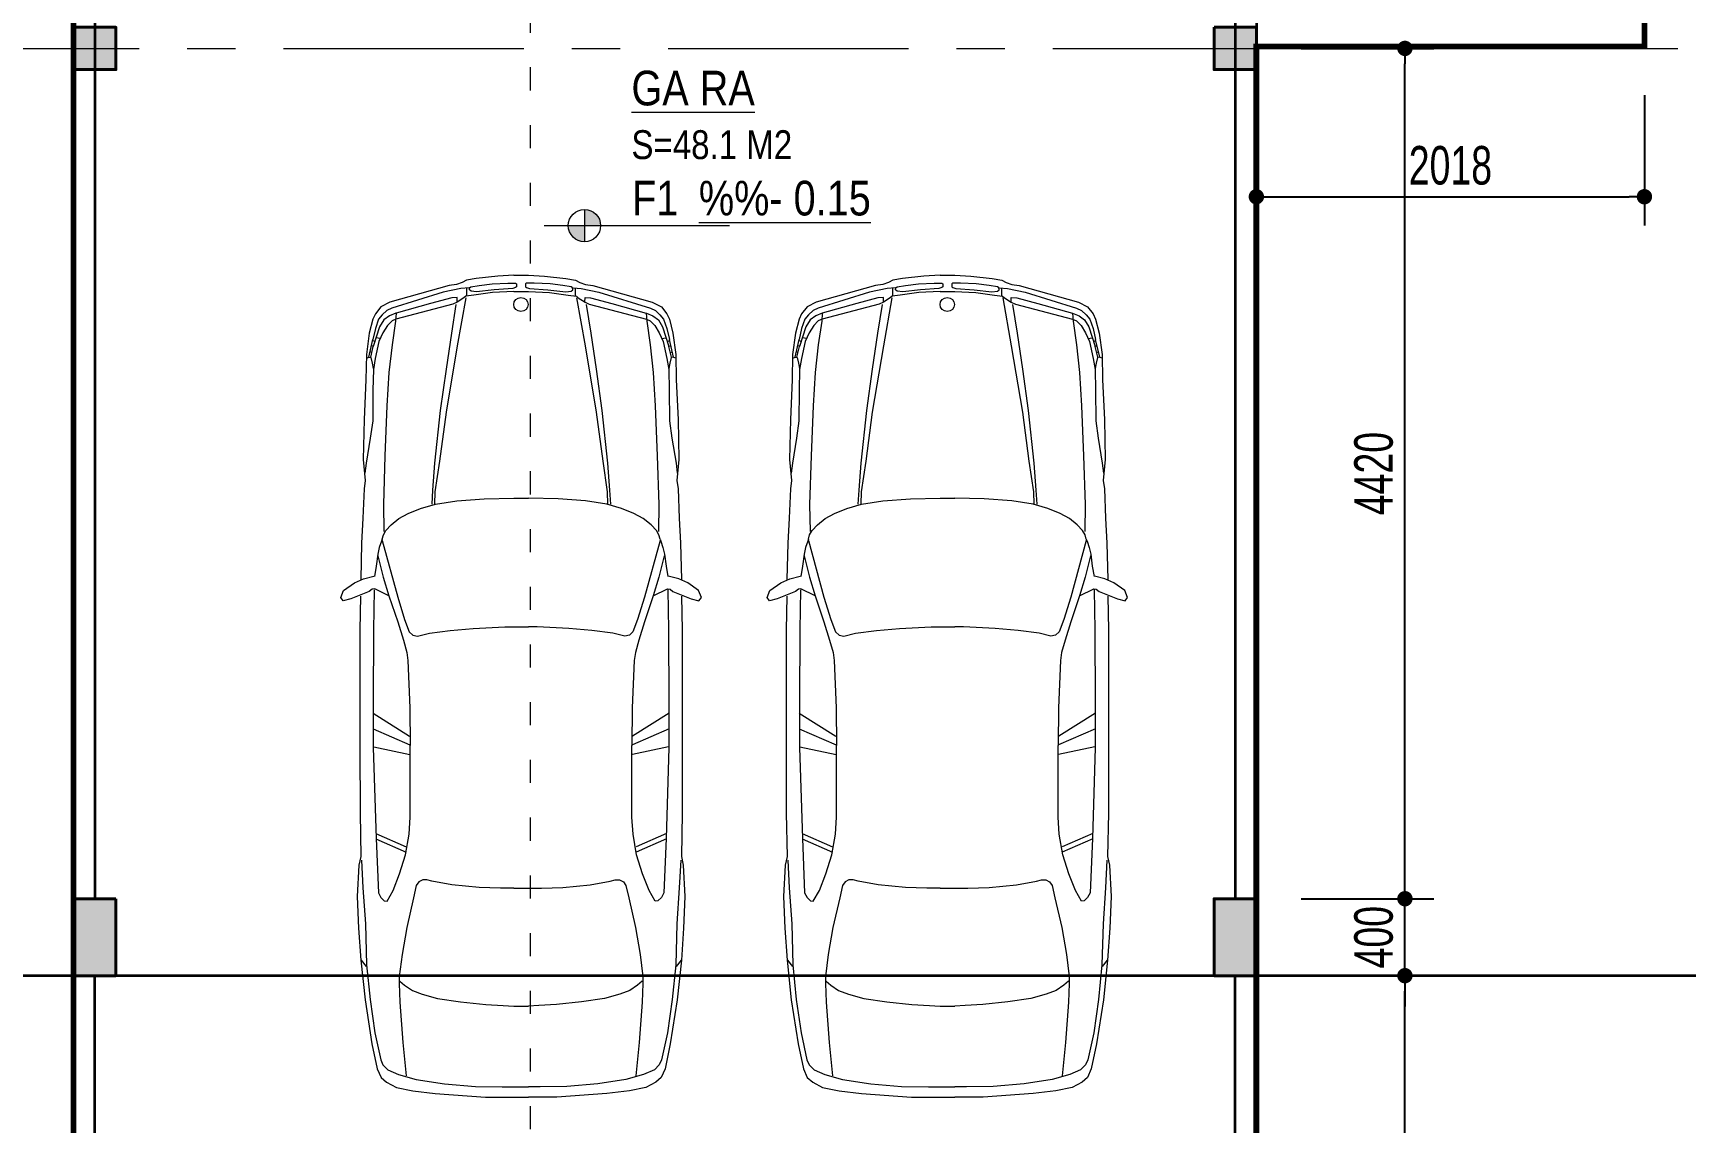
# Model space of a CAD drawing. Header units: millimetres. Extents: x 942520 to 1056220, y -189448 to -147448.
# Drawn here: x 947934 to 956529, y -178992 to -173327 of the extents above; entities that cross this region are included whole.
import ezdxf

# ---------------------------------------------------------------- set-up
doc = ezdxf.new("R2010")
doc.units = ezdxf.units.MM
doc.header["$MEASUREMENT"] = 0
doc.header["$PDMODE"] = 2
doc.header["$PDSIZE"] = 1
doc.linetypes.add('ACAD_ISO03W100', pattern=[30, 12, -18])
doc.linetypes.add('CENTER', pattern=[2, 1.25, -0.25, 0.25, -0.25])
doc.layers.get('DEFPOINTS').update_dxf_attribs({"color": 1})
for name, color, linetype, lineweight in [('DWGshare.com_1', 7, 'Continuous', 35), ('DWGshare.com_10', 126, 'Continuous', 13), ('DWGshare.com_12', 139, 'CENTER', 9), ('DWGshare.com_2', 1, 'Continuous', 40), ('DWGshare.com_3', 125, 'Continuous', 18), ('DWGshare.com_6', 122, 'Continuous', 18), ('DWGshare.com_8', 250, 'Continuous', 5)]:
    doc.layers.add(name, color=color, linetype=linetype, lineweight=lineweight)
doc.layers.add('DWGshare.com_14', color=2, linetype='Continuous')
doc.styles.add('DWGshare.com_1', font='VHARIALN.TTF')
doc.styles.add('DWGshare.com_3', font='VHARIALN.TTF', dxfattribs={"width": 0.85})
doc.dimstyles.new('DWGshare.com_1', dxfattribs={"dimscale": 100, "dimtxt": 1.8, "dimasz": 0.8, "dimexe": 1.5, "dimexo": 0, "dimgap": 0.6, "dimtad": 1, "dimdec": 0, "dimlfac": 2, "dimzin": 0, "dimdsep": 46, "dimtxsty": 'DWGshare.com_3', "dimblk": 'DWGshare.com_38', "dimcen": 0, "dimclrd": 256, "dimclre": 256, "dimclrt": 124, "dimazin": 2, "dimtfac": 0.75, "dimtdec": 0, "dimtix": 1, "dimtmove": 2, "dimatfit": 2, "dimfxl": 1, "dimtolj": 1, "dimtzin": 0, "dimarcsym": 0})

# ---------------------------------------------------------------- blocks, each defined once
blk = doc.blocks.new('DWGshare.com_18')
for p, q in [((-1810.9, 924), (-1791.7, 937.1)), ((-1800.3, 884.7), (-1810.9, 924)), ((-1755.4, 789.2), (-1800.3, 884.7)), ((-1791.7, 937.1), (-1749, 922.1)), ((-1749, 922.1), (-1702, 865.9)), ((-1702, 865.9), (-1676.4, 819.1)), ((-4521.1, 775.2), (-4673.1, 748)), ((-4252.5, 810.9), (-4521.1, 775.2)), ((-4250.4, 785), (-4453.5, 760.4)), ((-4009.7, 833.1), (-4252.5, 810.9)), ((-4037.1, 803.5), (-4250.4, 785)), ((-4009.7, 831.2), (-4047.7, 805.3)), ((-3788, 809), (-4037.1, 803.5)), ((-3813.3, 844.2), (-4009.7, 833.1)), ((-3619.1, 851.6), (-3813.3, 844.2)), ((-3566.3, 822), (-3788, 809)), ((-3429, 842.3), (-3619.1, 851.6)), ((-3397.4, 829.4), (-3566.3, 822)), ((-3376.3, 833.1), (-3429, 842.3)), ((-3110.2, 836.8), (-3376.3, 833.1)), ((-2708.5, 837.8), (-3110.2, 836.8)), ((-2324, 837.8), (-2708.5, 837.8)), ((-1990.8, 837.8), (-2324, 837.8)), ((-1783.2, 834.1), (-1990.8, 837.8)), ((-1740.5, 774.2), (-1755.4, 789.2)), ((-1738.1, 760.6), (-1740.5, 774.2)), ((-1459.2, 828.7), (-1682, 833.5)), ((-1676.4, 819.1), (-1661.4, 764.8)), ((-1306.1, 822.3), (-1459.2, 828.7)), ((-1126.2, 815.9), (-1306.1, 822.3)), ((-1076.6, 809.5), (-1126.2, 815.9)), ((-947.8, 820.1), (-1076.6, 809.5)), ((-969.6, 805.2), (-1030.4, 811.6)), ((-816.5, 783.9), (-969.6, 805.2)), ((-702.3, 815.9), (-947.8, 820.1)), ((-712, 771.1), (-816.5, 783.9)), ((-459.9, 805.9), (-702.3, 815.9)), ((-304.8, 804.1), (-459.9, 805.9)), ((-323.8, 780.2), (-358.5, 773.1)), ((-327.9, 804.1), (-321.8, 788.6)), ((-321.8, 788.6), (-323.8, 780.2)), ((-322.5, 781.4), (-256.7, 768.5)), ((-321.8, 791.6), (-213.9, 770.6)), ((-174.8, 789.2), (-304.8, 804.1)), ((-292.5, 776), (-289.1, 784.4)), ((-255.1, 769.5), (-251.7, 777.8)), ((-89.2, 770.6), (-174.8, 789.2)), ((-4755.4, 699.8), (-4787.1, 648)), ((-4725.9, 727.6), (-4755.4, 699.8)), ((-4673.1, 748), (-4725.9, 727.6)), ((-4679.4, 692.4), (-4709, 636.9)), ((-4649.9, 718.3), (-4679.4, 692.4)), ((-4618.2, 729.4), (-4649.9, 718.3)), ((-4453.5, 760.4), (-4618.2, 729.4)), ((-3646, 710.9), (-3647.9, 696.6)), ((-3647.9, 696.6), (-3582.6, 665.1)), ((-3626.6, 729), (-3646, 710.9)), ((-3597.4, 741.7), (-3626.6, 729)), ((-3264.4, 753.5), (-3597.4, 741.7)), ((-3268.1, 755.1), (-3349.7, 597.4)), ((-3235.3, 755.1), (-3317, 597.4)), ((-2708.5, 768.6), (-3264.4, 753.5)), ((-2704, 765.8), (-2751.4, 578)), ((-2430.8, 768.6), (-2708.5, 768.6)), ((-2593.7, 769.4), (-2693.2, 578)), ((-2499.6, 769.4), (-2638.6, 579.6)), ((-1988.6, 766.7), (-2430.8, 768.6)), ((-1744.7, 762.9), (-1988.6, 766.7)), ((-1443.6, 722.2), (-1789.5, 641.2)), ((-1780.7, 687), (-1738.1, 760.6)), ((-1666.3, 716.4), (-1780.7, 687)), ((-1537.3, 744.4), (-1666.3, 716.4)), ((-1599.6, 753.2), (-1662.4, 762.1)), ((-1526.1, 744.9), (-1599.6, 753.2)), ((-1485.2, 737.5), (-1526.1, 744.9)), ((-1447.6, 725.7), (-1485.2, 737.5)), ((-1434.9, 722.1), (-1447.6, 725.7)), ((-1434.9, 722.1), (-1408.1, 715.7)), ((-1408.1, 715.7), (-1381.4, 703)), ((-1223.4, 715.7), (-1388.7, 713.6)), ((-1381.4, 703), (-1347.4, 675.3)), ((-925.9, 707.2), (-1223.4, 715.7)), ((-619, 696.7), (-925.9, 707.2)), ((-524, 769.6), (-712, 771.1)), ((-415.9, 686.3), (-619, 696.7)), ((-398.1, 767.5), (-524, 769.6)), ((-329.2, 758.1), (-398.1, 767.5)), ((-358.5, 773.1), (-391.9, 768.3)), ((-225.8, 738.3), (-329.2, 758.1)), ((-135.5, 735.2), (-256.7, 768.5)), ((-173.5, 717.5), (-225.8, 738.3)), ((-225.1, 760.5), (-221.7, 768.9)), ((-147.4, 757.1), (-213.9, 770.6)), ((-208, 732.1), (-204.4, 752.9)), ((-127.2, 694.6), (-173.5, 717.5)), ((-89.2, 740.4), (-147.4, 757.1)), ((-92.8, 713.3), (-135.5, 735.2)), ((-99.9, 670.6), (-127.2, 694.6)), ((-69, 684.2), (-92.8, 713.3)), ((-55.9, 757.1), (-89.2, 770.6)), ((-61.9, 721.7), (-89.2, 740.4)), ((-36.9, 697.7), (-61.9, 721.7)), ((-14.3, 729), (-55.9, 757.1)), ((-22.7, 671.7), (-36.9, 697.7)), ((15.4, 681.1), (-14.3, 729)), ((-4787.1, 648), (-4808.2, 562.9)), ((-4709, 636.9), (-4738.5, 544.3)), ((-4512.6, 614.1), (-4717.4, 596.2)), ((-4265.2, 629.5), (-4512.6, 614.1)), ((-4151.1, 633.2), (-4265.2, 629.5)), ((-4162.4, 605.4), (-4193.9, 564.7)), ((-4138.5, 629.5), (-4162.4, 605.4)), ((-4108.9, 633.2), (-4151.1, 633.2)), ((-3973.8, 618.4), (-4108.9, 633.2)), ((-3809.1, 594.3), (-3973.8, 618.4)), ((-3582.6, 665.1), (-3480.6, 630.9)), ((-3480.6, 630.9), (-3364.2, 600.3)), ((-2051.6, 611.6), (-2126.8, 593.7)), ((-1939.5, 641.1), (-2051.6, 611.6)), ((-1926.7, 605.7), (-2001.5, 581.3)), ((-1780.7, 687), (-1939.5, 641.1)), ((-1789.5, 641.2), (-1926.7, 605.7)), ((-1347.4, 675.3), (-1308.5, 634.8)), ((-1308.5, 634.8), (-1276.9, 585.8)), ((-246, 670.6), (-415.9, 686.3)), ((-101.1, 652.9), (-246, 670.6)), ((-53.5, 649.8), (-101.1, 652.9)), ((-90.4, 650.9), (-99.9, 670.6)), ((2.3, 354.1), (-90.4, 650.9)), ((-53.5, 650.9), (-69, 684.2)), ((7, 470.7), (-53.5, 649.8)), ((74.8, 404), (-22.7, 671.7)), ((116, 373), (15.4, 681.1)), ((-4808.2, 562.9), (-4825.1, 446.2)), ((-4738.5, 544.3), (-4766, 398.1)), ((-4193.9, 564.7), (-4216.7, 513)), ((-3627.5, 559.2), (-3809.1, 594.3)), ((-3553.6, 544.3), (-3627.5, 559.2)), ((-3530.4, 531.4), (-3553.6, 544.3)), ((-3517.7, 511), (-3530.4, 531.4)), ((-3364.2, 600.3), (-3239.7, 581.6)), ((-3239.7, 581.6), (-3135.6, 575.8)), ((-3135.6, 575.8), (-2695.6, 575.7)), ((-2467.1, 577.6), (-2695.6, 575.7)), ((-2176.9, 587.9), (-2467.1, 577.6)), ((-2126.8, 593.7), (-2176.9, 587.9)), ((-2022.8, 562.6), (-2027.1, 538.2)), ((-2027.1, 538.2), (-2010, 476.5)), ((-2001.5, 581.3), (-2022.8, 562.6)), ((-1276.9, 585.8), (-1247.7, 521.8)), ((-1247.7, 521.8), (-1221, 445.1)), ((-4825.1, 446.2), (-4846.2, 185.3)), ((-4243.4, 433.3), (-4264.9, 314.2)), ((-4216.7, 513), (-4243.4, 433.3)), ((-3549.4, 359.3), (-3526.2, 462.9)), ((-3526.2, 462.9), (-3517.7, 488.8)), ((-3517.7, 488.8), (-3517.7, 511)), ((-2010, 476.5), (-1992.9, 367.9)), ((-1135.9, 460.1), (-1221, 464.3)), ((-1145.6, 447.3), (-1221, 449.4)), ((-1221, 445.1), (-1201.1, 334.3)), ((-957.5, 423.8), (-1145.6, 447.3)), ((-969.6, 449.4), (-1135.9, 460.1)), ((-648.8, 419.6), (-969.6, 449.4)), ((41.5, 360.3), (7, 470.7)), ((-4766, 398.1), (-4780.8, 237.1)), ((-3564.2, 216.7), (-3549.4, 359.3)), ((-1992.9, 367.9), (-1980.1, 248)), ((-658.5, 389.7), (-957.5, 423.8)), ((-252.6, 332.2), (-658.5, 389.7)), ((-396, 389.7), (-648.8, 419.6)), ((-174.8, 362), (-396, 389.7)), ((0.2, 338.6), (-174.8, 362)), ((15.4, 332.2), (2.3, 354.1)), ((42.7, 332.2), (41.5, 360.3)), ((98.5, 312.4), (74.8, 404)), ((123, 335.3), (116, 373)), ((-4264.9, 314.2), (-4279.4, 183.4)), ((-1201.1, 334.3), (-1189, 191.6)), ((41.5, 287.5), (-252.6, 332.2)), ((41.5, 296.8), (15.4, 332.2)), ((16.5, 331.1), (42.7, 332.2)), ((50.9, 287), (41.5, 296.8)), ((57.9, 244.8), (50.9, 287)), ((55.7, 282.2), (99.7, 282.2)), ((77, 231.7), (81, 259.8)), ((81, 259.8), (90, 268.5)), ((90, 268.5), (103, 267.7)), ((102.1, 269.7), (98.5, 312.4)), ((103, 267.7), (109, 260.6)), ((109, 260.6), (116, 216.8)), ((134.1, 305.4), (123, 335.3)), ((149.1, 282.6), (134.1, 305.4)), ((160.1, 232.6), (149.1, 282.6)), ((-4846.2, 185.3), (-4846.2, 37.6)), ((-4780.8, 237.1), (-4782.9, 98.3)), ((-4279.4, 183.4), (-4287.1, 92.7)), ((-3568.4, 105.7), (-3564.2, 216.7)), ((-1980.1, 248), (-1971.6, 83.2)), ((-1189, 191.6), (-1184.4, 37.6)), ((73, 147.4), (57.9, 244.8)), ((91, 139.5), (77, 231.7)), ((116, 216.8), (126, 150)), ((173.1, 121.1), (160.1, 232.6)), ((-4782.9, 98.3), (-4782.9, 37.6)), ((-4287.1, 92.7), (-4290, 37.6)), ((-3568.4, 37.6), (-3568.4, 105.7)), ((80, 37.7), (73, 147.4)), ((98, 43), (91, 139.5)), ((126, 150), (131, 68.4)), ((179.1, 37.7), (173.1, 121.1)), ((-4846.2, 37.6), (-4846.2, -38.6)), ((-4782.9, 37.6), (-4782.9, -38.6)), ((-4290, 37.6), (-4290, -38.6)), ((-3568.4, 37.6), (-3568.4, -38.6)), ((-1971.6, 83.2), (-1971.6, 37.6)), ((-1971.6, 37.6), (-1971.6, -38.6)), ((-1184.4, 37.6), (-1184.4, -38.6)), ((80, 37.7), (80, -38.6)), ((104, 28.3), (98, 43)), ((109, 23), (104, 28.3)), ((127, 23), (109, 23)), ((131, 28.3), (127, 23)), ((131, 68.4), (131, 28.3)), ((179.1, 37.7), (179.1, -38.6)), ((-4846.2, -186.2), (-4846.2, -38.6)), ((-4782.9, -99.2), (-4782.9, -38.6)), ((-4287.1, -93.6), (-4290, -38.6)), ((-3568.4, -38.6), (-3568.4, -106.6)), ((-1980.1, -248.9), (-1971.6, -84.2)), ((-1971.6, -84.2), (-1971.6, -38.6)), ((-1189, -192.5), (-1184.4, -38.6)), ((80, -38.6), (73, -148.3)), ((98, -43.9), (91, -140.4)), ((104, -29.2), (98, -43.9)), ((109, -23.9), (104, -29.2)), ((127, -23.9), (109, -23.9)), ((126, -151), (131, -69.3)), ((131, -29.2), (127, -23.9)), ((131, -69.3), (131, -29.2)), ((179.1, -38.6), (173.1, -122)), ((-4780.8, -238), (-4782.9, -99.2)), ((-4279.4, -184.3), (-4287.1, -93.6)), ((-3568.4, -106.6), (-3564.2, -217.7)), ((73, -148.3), (57.9, -245.8)), ((91, -140.4), (77, -232.6)), ((116, -217.7), (126, -151)), ((173.1, -122), (160.1, -233.5)), ((-4825.1, -447.2), (-4846.2, -186.2)), ((-4766, -399.1), (-4780.8, -238)), ((-4264.9, -315.1), (-4279.4, -184.3)), ((-3564.2, -217.7), (-3549.4, -360.2)), ((-1992.9, -368.8), (-1980.1, -248.9)), ((-1201.1, -335.3), (-1189, -192.5)), ((57.9, -245.8), (50.9, -287.9)), ((77, -232.6), (81, -260.7)), ((109, -261.6), (116, -217.7)), ((160.1, -233.5), (149.1, -283.5)), ((-4243.4, -434.2), (-4264.9, -315.1)), ((-1221, -446.1), (-1201.1, -335.3)), ((-252.6, -333.1), (-658.5, -390.7)), ((41.5, -288.4), (-252.6, -333.1)), ((0.2, -339.5), (-174.8, -363)), ((15.4, -333.1), (2.3, -355)), ((41.5, -297.7), (15.4, -333.1)), ((16.5, -332.1), (42.7, -333.1)), ((50.9, -287.9), (41.5, -297.7)), ((42.7, -333.1), (41.5, -361.2)), ((55.7, -283.1), (99.7, -283.1)), ((98.5, -313.3), (74.8, -405)), ((81, -260.7), (90, -269.5)), ((90, -269.5), (103, -268.6)), ((102.1, -270.6), (98.5, -313.3)), ((103, -268.6), (109, -261.6)), ((123, -336.2), (116, -373.9)), ((134.1, -306.3), (123, -336.2)), ((149.1, -283.5), (134.1, -306.3)), ((-4738.5, -545.3), (-4766, -399.1)), ((-3549.4, -360.2), (-3526.2, -463.8)), ((-2010, -477.4), (-1992.9, -368.8)), ((-957.5, -424.8), (-1145.6, -448.2)), ((-648.8, -420.5), (-969.6, -450.3)), ((-658.5, -390.7), (-957.5, -424.8)), ((-396, -390.7), (-648.8, -420.5)), ((-174.8, -363), (-396, -390.7)), ((2.3, -355), (-90.4, -651.8)), ((74.8, -405), (-22.7, -672.6)), ((41.5, -361.2), (7, -471.6)), ((116, -373.9), (15.4, -682)), ((-4808.2, -563.8), (-4825.1, -447.2)), ((-4216.7, -514), (-4243.4, -434.2)), ((-4193.9, -565.6), (-4216.7, -514)), ((-3517.7, -512), (-3530.4, -532.3)), ((-3526.2, -463.8), (-3517.7, -489.7)), ((-3517.7, -489.7), (-3517.7, -512)), ((-2027.1, -539.2), (-2010, -477.4)), ((-1247.7, -522.8), (-1221, -446.1)), ((-1145.6, -448.2), (-1221, -450.3)), ((-1135.9, -461), (-1221, -465.2)), ((-969.6, -450.3), (-1135.9, -461)), ((7, -471.6), (-53.5, -650.7)), ((-4787.1, -648.9), (-4808.2, -563.8)), ((-4709, -637.8), (-4738.5, -545.3)), ((-4512.6, -615.1), (-4717.4, -597.1)), ((-4162.4, -606.4), (-4193.9, -565.6)), ((-3809.1, -595.3), (-3973.8, -619.3)), ((-3627.5, -560.1), (-3809.1, -595.3)), ((-3553.6, -545.3), (-3627.5, -560.1)), ((-3530.4, -532.3), (-3553.6, -545.3)), ((-3480.6, -631.9), (-3364.2, -601.2)), ((-3364.2, -601.2), (-3239.7, -582.5)), ((-3268.1, -756.1), (-3349.7, -598.3)), ((-3235.3, -756.1), (-3317, -598.3)), ((-3239.7, -582.5), (-3135.6, -576.7)), ((-3135.6, -576.7), (-2695.6, -576.6)), ((-2704, -766.7), (-2751.4, -579)), ((-2467.1, -578.5), (-2695.6, -576.6)), ((-2593.7, -770.3), (-2693.2, -579)), ((-2499.6, -770.3), (-2638.6, -580.5)), ((-2176.9, -588.8), (-2467.1, -578.5)), ((-2126.8, -594.6), (-2176.9, -588.8)), ((-2051.6, -612.5), (-2126.8, -594.6)), ((-2022.8, -563.5), (-2027.1, -539.2)), ((-2001.5, -582.2), (-2022.8, -563.5)), ((-1926.7, -606.6), (-2001.5, -582.2)), ((-1308.5, -635.7), (-1276.9, -586.7)), ((-1276.9, -586.7), (-1247.7, -522.8)), ((-4755.4, -700.8), (-4787.1, -648.9)), ((-4679.4, -693.4), (-4709, -637.8)), ((-4265.2, -630.4), (-4512.6, -615.1)), ((-4151.1, -634.1), (-4265.2, -630.4)), ((-4138.5, -630.4), (-4162.4, -606.4)), ((-4108.9, -634.1), (-4151.1, -634.1)), ((-3973.8, -619.3), (-4108.9, -634.1)), ((-3647.9, -697.6), (-3582.6, -666)), ((-3582.6, -666), (-3480.6, -631.9)), ((-1939.5, -642), (-2051.6, -612.5)), ((-1780.7, -687.9), (-1939.5, -642)), ((-1789.5, -642.2), (-1926.7, -606.6)), ((-1443.6, -723.1), (-1789.5, -642.2)), ((-1381.4, -703.9), (-1347.4, -676.2)), ((-1347.4, -676.2), (-1308.5, -635.7)), ((-415.9, -687.2), (-619, -697.6)), ((-246, -671.6), (-415.9, -687.2)), ((-101.1, -653.9), (-246, -671.6)), ((-99.9, -671.6), (-127.2, -695.5)), ((-53.5, -650.7), (-101.1, -653.9)), ((-90.4, -651.8), (-99.9, -671.6)), ((-69, -685.1), (-92.8, -714.3)), ((-53.5, -651.8), (-69, -685.1)), ((-22.7, -672.6), (-36.9, -698.6)), ((15.4, -682), (-14.3, -729.9)), ((-4725.9, -728.5), (-4755.4, -700.8)), ((-4673.1, -748.9), (-4725.9, -728.5)), ((-4649.9, -719.3), (-4679.4, -693.4)), ((-4521.1, -776.1), (-4673.1, -748.9)), ((-4618.2, -730.4), (-4649.9, -719.3)), ((-4453.5, -761.3), (-4618.2, -730.4)), ((-4250.4, -785.9), (-4453.5, -761.3)), ((-3646, -711.8), (-3647.9, -697.6)), ((-3626.6, -730), (-3646, -711.8)), ((-3597.4, -742.6), (-3626.6, -730)), ((-3264.4, -754.4), (-3597.4, -742.6)), ((-2708.5, -769.5), (-3264.4, -754.4)), ((-2430.8, -769.5), (-2708.5, -769.5)), ((-1988.6, -767.6), (-2430.8, -769.5)), ((-1744.7, -763.9), (-1988.6, -767.6)), ((-1666.3, -717.3), (-1780.7, -687.9)), ((-1780.7, -687.9), (-1738.1, -761.5)), ((-1738.1, -761.5), (-1740.5, -775.1)), ((-1676.4, -820), (-1661.4, -765.7)), ((-1537.3, -745.3), (-1666.3, -717.3)), ((-1599.6, -754.2), (-1662.4, -763)), ((-1526.1, -745.8), (-1599.6, -754.2)), ((-1485.2, -738.4), (-1526.1, -745.8)), ((-1447.6, -726.6), (-1485.2, -738.4)), ((-1434.9, -723.1), (-1447.6, -726.6)), ((-1434.9, -723.1), (-1408.1, -716.7)), ((-1408.1, -716.7), (-1381.4, -703.9)), ((-1223.4, -716.7), (-1388.7, -714.5)), ((-925.9, -708.1), (-1223.4, -716.7)), ((-619, -697.6), (-925.9, -708.1)), ((-712, -772.1), (-816.5, -784.9)), ((-524, -770.5), (-712, -772.1)), ((-398.1, -768.4), (-524, -770.5)), ((-329.2, -759.1), (-398.1, -768.4)), ((-358.5, -774), (-391.9, -769.2)), ((-225.8, -739.3), (-329.2, -759.1)), ((-322.5, -782.3), (-256.7, -769.5)), ((-321.8, -792.5), (-213.9, -771.5)), ((-135.5, -736.1), (-256.7, -769.5)), ((-255.1, -770.4), (-251.7, -778.8)), ((-173.5, -718.4), (-225.8, -739.3)), ((-225.1, -761.5), (-221.7, -769.8)), ((-147.4, -758), (-213.9, -771.5)), ((-208, -733), (-204.4, -753.8)), ((-89.2, -771.5), (-174.8, -790.1)), ((-127.2, -695.5), (-173.5, -718.4)), ((-89.2, -741.3), (-147.4, -758)), ((-92.8, -714.3), (-135.5, -736.1)), ((-61.9, -722.6), (-89.2, -741.3)), ((-55.9, -758), (-89.2, -771.5)), ((-36.9, -698.6), (-61.9, -722.6)), ((-14.3, -729.9), (-55.9, -758)), ((-4252.5, -811.8), (-4521.1, -776.1)), ((-4009.7, -834), (-4252.5, -811.8)), ((-4037.1, -804.4), (-4250.4, -785.9)), ((-4009.7, -832.2), (-4047.7, -806.3)), ((-3788, -810), (-4037.1, -804.4)), ((-3813.3, -845.1), (-4009.7, -834)), ((-3619.1, -852.5), (-3813.3, -845.1)), ((-3566.3, -822.9), (-3788, -810)), ((-3429, -843.3), (-3619.1, -852.5)), ((-3397.4, -830.3), (-3566.3, -822.9)), ((-3376.3, -834), (-3429, -843.3)), ((-3110.2, -837.7), (-3376.3, -834)), ((-2708.5, -838.8), (-3110.2, -837.7)), ((-2324, -838.8), (-2708.5, -838.8)), ((-1990.8, -838.8), (-2324, -838.8)), ((-1783.2, -835), (-1990.8, -838.8)), ((-1755.4, -790.1), (-1800.3, -885.6)), ((-1740.5, -775.1), (-1755.4, -790.1)), ((-1702, -866.9), (-1676.4, -820)), ((-1459.2, -829.6), (-1682, -834.4)), ((-1306.1, -823.2), (-1459.2, -829.6)), ((-1126.2, -816.8), (-1306.1, -823.2)), ((-1076.6, -810.4), (-1126.2, -816.8)), ((-947.8, -821.1), (-1076.6, -810.4)), ((-969.6, -806.2), (-1030.4, -812.6)), ((-816.5, -784.9), (-969.6, -806.2)), ((-702.3, -816.8), (-947.8, -821.1)), ((-459.9, -806.8), (-702.3, -816.8)), ((-304.8, -805), (-459.9, -806.8)), ((-323.8, -781.1), (-358.5, -774)), ((-327.9, -805), (-321.8, -789.5)), ((-321.8, -789.5), (-323.8, -781.1)), ((-174.8, -790.1), (-304.8, -805)), ((-292.5, -777), (-289.1, -785.3)), ((-1800.3, -885.6), (-1810.9, -924.9)), ((-1810.9, -924.9), (-1791.7, -938)), ((-1791.7, -938), (-1749, -923)), ((-1749, -923), (-1702, -866.9))]:
    blk.add_line(p, q)
blk.add_ellipse((0, 0), major_axis=(-42.8, 0), ratio=0.877193, start_param=3.141593, end_param=9.424778)
blk = doc.blocks.new('DWGshare.com_38')
at = {"color": 0, "linetype": 'ByBlock', "lineweight": -2}
blk.add_line((-0.5, 0), (-1, 0), dxfattribs=at)
at = {"color": 0, "linetype": 'ByBlock', "const_width": 0.5}
blk.add_lwpolyline([(-0.25, 0, 1), (0.25, 0, 1)], format="xyb", close=True, dxfattribs=at)
blk = doc.blocks.new('*D77')
at = {"layer": 'DEFPOINTS', "color": 0, "linetype": 'Continuous', "transparency": 16777216}
for p in [(954295, -173650.2), (956312.8, -173650.2), (956312.8, -174177.5)]:
    blk.add_point(p, dxfattribs=at)
at = {"layer": 'DWGshare.com_10', "linetype": 'Continuous', "lineweight": -2, "transparency": 16777216}
for p, q in [((954295, -173650.2), (954295, -174327.5)), ((956312.8, -173650.2), (956312.8, -174327.5)), ((954375, -174177.5), (956232.8, -174177.5))]:
    blk.add_line(p, q, dxfattribs=at)
at = {"layer": 'DWGshare.com_10', "linetype": 'Continuous', "lineweight": -2, "transparency": 16777216, "xscale": 80, "yscale": 80, "zscale": 80, "rotation": 180}
blk.add_blockref('DWGshare.com_38', (954295, -174177.5), dxfattribs=at)
at = {"layer": 'DWGshare.com_10', "linetype": 'Continuous', "lineweight": -2, "transparency": 16777216, "xscale": 80, "yscale": 80, "zscale": 80}
blk.add_blockref('DWGshare.com_38', (956312.8, -174177.5), dxfattribs=at)
at = {"layer": 'DWGshare.com_10', "color": 124, "linetype": 'Continuous', "transparency": 16777216, "insert": (955303.9, -174015.4), "char_height": 200, "attachment_point": 5, "style": 'DWGshare.com_3'}
blk.add_mtext('\\A1;2018', dxfattribs=at)
blk = doc.blocks.new('DWGshare.com_108')
at = {"color": 0, "linetype": 'ByBlock', "lineweight": -2}
for p, q in [((-1, 0.17), (0, 0)), ((-1, 0.17), (-1, -0.17)), ((0, 0), (-1, -0.17))]:
    blk.add_line(p, q, dxfattribs=at)
blk = doc.blocks.new('*D82')
at = {"layer": 'DEFPOINTS', "color": 0, "linetype": 'Continuous', "transparency": 16777216}
for p in [(954528.1, -178226.4), (955067.5, -178226.4), (954528.1, -180406.4)]:
    blk.add_point(p, dxfattribs=at)
at = {"layer": 'DWGshare.com_10', "linetype": 'Continuous', "lineweight": -2, "transparency": 16777216}
for p, q in [((954528.1, -178226.4), (955217.5, -178226.4)), ((955067.5, -180326.4), (955067.5, -178306.4)), ((954528.1, -180406.4), (955217.5, -180406.4))]:
    blk.add_line(p, q, dxfattribs=at)
at = {"layer": 'DWGshare.com_10', "linetype": 'Continuous', "lineweight": -2, "transparency": 16777216, "xscale": 80, "yscale": 80, "zscale": 80}
for p, rotation in [((955067.5, -178226.4), 90), ((955067.5, -180406.4), 270)]:
    blk.add_blockref('DWGshare.com_38', p, dxfattribs=dict(at, rotation=rotation))
at = {"layer": 'DWGshare.com_10', "color": 124, "linetype": 'Continuous', "transparency": 16777216, "insert": (954905.4, -179316.4), "char_height": 200, "attachment_point": 5, "rotation": 90, "style": 'DWGshare.com_3'}
blk.add_mtext('\\A1;2180', dxfattribs=at)
blk = doc.blocks.new('*D83')
at = {"layer": 'DEFPOINTS', "color": 0, "linetype": 'Continuous', "transparency": 16777216}
for p in [(954528.1, -177826.4), (955067.5, -177826.4), (954528.1, -178226.4)]:
    blk.add_point(p, dxfattribs=at)
at = {"layer": 'DWGshare.com_10', "linetype": 'Continuous', "lineweight": -2, "transparency": 16777216}
for p, q in [((955067.5, -177746.4), (955067.5, -177666.4)), ((954528.1, -177826.4), (955217.5, -177826.4)), ((955067.5, -178226.4), (955067.5, -177826.4)), ((954528.1, -178226.4), (955217.5, -178226.4)), ((955067.5, -178306.4), (955067.5, -178386.4))]:
    blk.add_line(p, q, dxfattribs=at)
at = {"layer": 'DWGshare.com_10', "linetype": 'Continuous', "lineweight": -2, "transparency": 16777216, "xscale": 80, "yscale": 80, "zscale": 80}
for p, rotation in [((955067.5, -177826.4), 270), ((955067.5, -178226.4), 90)]:
    blk.add_blockref('DWGshare.com_38', p, dxfattribs=dict(at, rotation=rotation))
at = {"layer": 'DWGshare.com_10', "color": 124, "linetype": 'Continuous', "transparency": 16777216, "insert": (954905.4, -178026.4), "char_height": 200, "attachment_point": 5, "rotation": 90, "style": 'DWGshare.com_3'}
blk.add_mtext('\\A1;400', dxfattribs=at)
blk = doc.blocks.new('*D84')
at = {"layer": 'DEFPOINTS', "color": 0, "linetype": 'Continuous', "transparency": 16777216}
for p in [(954528.1, -173406.5), (955067.5, -173406.5), (954528.1, -177826.4)]:
    blk.add_point(p, dxfattribs=at)
at = {"layer": 'DWGshare.com_10', "linetype": 'Continuous', "lineweight": -2, "transparency": 16777216}
for p, q in [((954528.1, -173406.5), (955217.5, -173406.5)), ((955067.5, -177746.4), (955067.5, -173486.5)), ((954528.1, -177826.4), (955217.5, -177826.4))]:
    blk.add_line(p, q, dxfattribs=at)
at = {"layer": 'DWGshare.com_10', "linetype": 'Continuous', "lineweight": -2, "transparency": 16777216, "xscale": 80, "yscale": 80, "zscale": 80}
for p, rotation in [((955067.5, -173406.5), 90), ((955067.5, -177826.4), 270)]:
    blk.add_blockref('DWGshare.com_38', p, dxfattribs=dict(at, rotation=rotation))
at = {"layer": 'DWGshare.com_10', "color": 124, "linetype": 'Continuous', "transparency": 16777216, "insert": (954905.4, -175616.5), "char_height": 200, "attachment_point": 5, "rotation": 90, "style": 'DWGshare.com_3'}
blk.add_mtext('\\A1;4420', dxfattribs=at)
blk = doc.blocks.new('DWGshare.com_99')
at = {"layer": 'DWGshare.com_14', "linetype": 'ACAD_ISO03W100', "ltscale": 20, "const_width": 30, "flags": 128}
blk.add_lwpolyline([(7052.2, 11453.7), (7124.4, 8739.1), (8174.3, 8779.4), (8167.8, 7229.4), (6150, 7229.4), (6150, 0), (0, 0), (0, 11440), (7052.2, 11453.7)], dxfattribs=at)
blk = doc.blocks.new('DWGshare.com_2')
at = {"style": 'DWGshare.com_1'}
for tag, p in [('ROOM', (0, 282.6)), ('%%UROOM', (0, 0))]:
    blk.add_attdef(tag, p, '', height=180, dxfattribs=at)
at = {"color": 126, "style": 'DWGshare.com_1'}
for tag, p in [('S=101M2', (0, -279.2)), ('9.E.2', (0, -492.5))]:
    blk.add_attdef(tag, p, '', height=150, dxfattribs=at)
blk = doc.blocks.new('DWGshare.com_24')
h = blk.add_hatch(color=256)
h.paths.add_polyline_path([(-754.6, 84), (-754.6, 0), (-670.6, 0, 0.414214)])
h.paths.add_polyline_path([(-754.6, 0), (-838.5, 0, 0.414214), (-754.6, -84)])
for p, q in [((-963.6, 0), (0, 0)), ((-754.6, 84), (-754.6, -84))]:
    blk.add_line(p, q)
blk.add_circle((-754.6, 0), 84)
at = {"style": 'DWGshare.com_1', "flags": 12}
for tag, p in [('F2', (-507.1, 52.9)), ('%%U+3.60', (0, 52.9))]:
    blk.add_attdef(tag, p, '', height=180, dxfattribs=at)
blk = doc.blocks.new('DWGshare.com_113')
at = {"layer": 'DWGshare.com_6', "linetype": 'ACAD_ISO03W100', "ltscale": 10}
blk.add_line((950519.2, -229623.2), (950519.2, -245530.1), dxfattribs=at)
blk = doc.blocks.new('DWGshare.com_39')
at = {"layer": 'DWGshare.com_2'}
h = blk.add_hatch(color=256, dxfattribs=at)
h.dxf.hatch_style = 1
h.paths.add_polyline_path([(749368.5, 239623.3), (749588.5, 239623.3), (749588.5, 239843.3), (749368.5, 239843.3)])
blk.add_lwpolyline([(749368.5, 239623.3), (749588.5, 239623.3), (749588.5, 239843.3), (749368.5, 239843.3)], close=True, dxfattribs=at)
blk = doc.blocks.new('DWGshare.com_44')
at = {"layer": 'DWGshare.com_2'}
blk.add_hatch(color=256, dxfattribs=at).paths.add_polyline_path([(-180, 0), (220, 0), (220, 220), (-180, 220)])
blk.add_lwpolyline([(-180, 0), (220, 0), (220, 220), (-180, 220)], close=True, dxfattribs=at)
blk = doc.blocks.new('DWGshare.com_101')
at = {"layer": 'DWGshare.com_3'}
blk.add_line((1717.1, -239), (1607.1, -239), dxfattribs=at)
at = {"layer": 'DWGshare.com_2', "xscale": -1}
for name, p, rotation in [('DWGshare.com_44', (-32.9, -239), 270), ('DWGshare.com_39', (-747871.4, 239604.3), 180), ('DWGshare.com_44', (5897.1, -225.3), 270), ('DWGshare.com_39', (-749401.4, 238094.3), 180), ('DWGshare.com_39', (-747871.4, 238094.3), 180), ('DWGshare.com_39', (-749401.4, 235494.3), 180), ('DWGshare.com_39', (-743471.4, 235494.3), 180), ('DWGshare.com_44', (187.1, -8839), 90), ('DWGshare.com_44', (6117.1, -8839), 90)]:
    blk.add_blockref(name, p, dxfattribs=dict(at, rotation=rotation))

msp = doc.modelspace()

# ---------------------------------------------------------------- linework, layer by layer
at = {"layer": 'DWGshare.com_1', "linetype": 'Continuous'}
for p, q in [((948145, -169186.4), (948145, -177826.4)), ((948255, -171266.4), (948255, -177826.4)), ((954185, -173186.4), (954185, -177826.4)), ((954295, -173186.4), (954295, -178226.4))]:
    msp.add_line(p, q, dxfattribs=at)
for points in [[(954295, -173397), (956312.8, -173397), (956319.4, -171847), (955269.4, -171887.3), (955197.3, -169172.7), (954295, -169172.7)], [(948145, -178226.4), (948145, -180626.4)], [(948145, -180626.4), (948545, -180626.4), (948545, -180406.4), (948255, -180406.4), (948255, -178226.4)], [(954295, -180626.4), (953895, -180626.4), (953895, -180406.4), (954185, -180406.4), (954185, -178226.4)], [(954295, -178226.4), (954295, -180626.4)]]:
    msp.add_lwpolyline(points, dxfattribs=at)
at = {"layer": 'DWGshare.com_12', "ltscale": 1000}
for p, q in [((943236.3, -173406.4), (979694.8, -173406.4)), ((943236.3, -178226.4), (979694.8, -178226.4))]:
    msp.add_line(p, q, dxfattribs=at)
at = {"layer": 'DWGshare.com_14', "linetype": 'ACAD_ISO03W100', "ltscale": 20}
msp.add_line((948145, -178226.4), (954295, -178226.4), dxfattribs=at)
at = {"layer": 'DWGshare.com_2', "linetype": 'ACAD_ISO03W100', "ltscale": 20, "const_width": 15}
msp.add_lwpolyline([(943236.3, -178226.4), (979694.8, -178226.4)], dxfattribs=at)
at = {"layer": 'DWGshare.com_3'}
msp.add_line((948365, -173516.4), (948255, -173516.4), dxfattribs=at)

# ---------------------------------------------------------------- block references
at = {"layer": 'DWGshare.com_14', "linetype": 'Continuous'}
msp.add_blockref('DWGshare.com_99', (948145, -180626.4), dxfattribs=at)
at = {"layer": 'DWGshare.com_2', "linetype": 'Continuous'}
msp.add_blockref('DWGshare.com_101', (948177.9, -169167.4), dxfattribs=at)
at = {"layer": 'DWGshare.com_6'}
msp.add_blockref('DWGshare.com_113', (0, 62418.4), dxfattribs=at)
ref = msp.add_blockref('DWGshare.com_2', (951045.6, -173702.6), dxfattribs=at)
ref.add_attrib('%%UROOM', '%%uga ra', (951045.6, -173702.6), dxfattribs={"layer": '0', "height": 180, "style": 'DWGshare.com_1'})
ref.add_attrib('S=101M2', 'S=48.1 m2', (951045.6, -173981.8), dxfattribs={"layer": '0', "color": 126, "height": 150, "style": 'DWGshare.com_1'})
ref = msp.add_blockref('DWGshare.com_24', (951556, -174327.6), dxfattribs=at)
ref.add_attrib('F2', 'f1', (951049, -174274.7), dxfattribs={"layer": '0', "height": 180, "style": 'DWGshare.com_1'})
ref.add_attrib('%%U+3.60', '%%u%%- 0.15', (951396.3, -174274.7), dxfattribs={"layer": '0', "height": 180, "style": 'DWGshare.com_1'})
at = {"layer": 'DWGshare.com_8', "xscale": 0.85, "zscale": 0.85, "rotation": 89.99999999999996}
for p in [(950471.3, -174737.9), (952687.8, -174737.9)]:
    msp.add_blockref('DWGshare.com_18', p, dxfattribs=at)

# ---------------------------------------------------------------- dimensions: what is measured, and where the dimension line sits
at = {"layer": 'DWGshare.com_10', "linetype": 'Continuous'}
for base, p1, p2, picture, middle in [((955067.5, -173406.5), (954528.1, -177826.4), (954528.1, -173406.5), '*D84', (954905.4, -175616.5)), ((955067.5, -177826.4), (954528.1, -178226.4), (954528.1, -177826.4), '*D83', (954905.4, -178026.4)), ((955067.5, -178226.4), (954528.1, -180406.4), (954528.1, -178226.4), '*D82', (954905.4, -179316.4))]:
    dim = msp.add_linear_dim(base=base, p1=p1, p2=p2, angle=90, dimstyle='DWGshare.com_1', override={"dimtxt": 2, "dimlfac": 1, "dimldrblk": 'DWGshare.com_108'}, dxfattribs=at)
    dim.commit()
    dim.dimension.update_dxf_attribs({"geometry": picture, "text_midpoint": middle})
dim = msp.add_linear_dim(base=(956312.8, -174177.5), p1=(954295, -173650.2), p2=(956312.8, -173650.2), dimstyle='DWGshare.com_1', override={"dimtxt": 2, "dimlfac": 1, "dimldrblk": 'DWGshare.com_108'}, dxfattribs=at)
dim.commit()
dim.dimension.update_dxf_attribs({"geometry": '*D77', "text_midpoint": (955303.9, -174015.4)})

doc.saveas('drawing.dxf')
